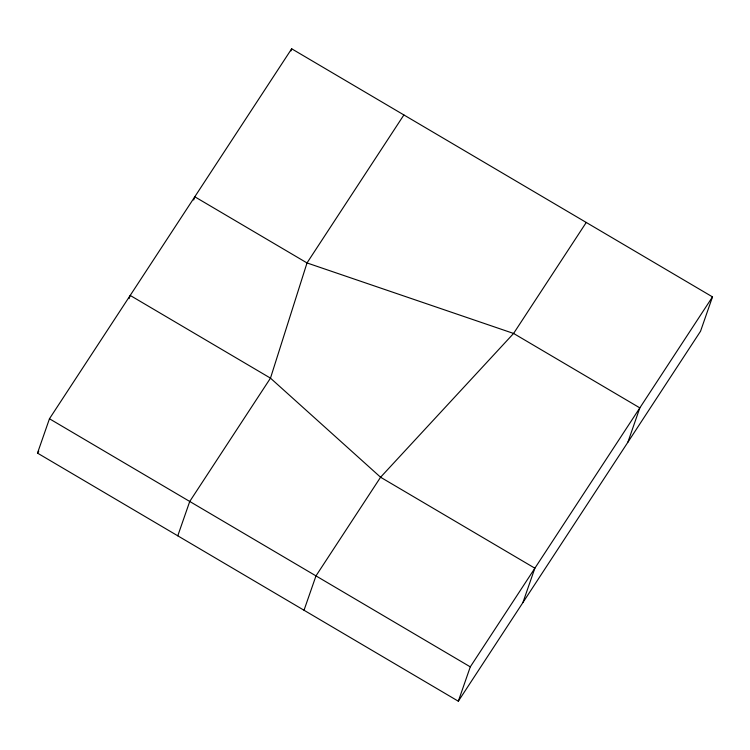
<?xml version="1.0" encoding="UTF-8"?>
<svg xmlns="http://www.w3.org/2000/svg" width="750" height="750" viewBox="0 0 750 750"><rect width="100%" height="100%" fill="white"/><g stroke="black" fill="none" stroke-linecap="round" stroke-linejoin="round"><path stroke-width="1.12" d="M37.5 453.113L49.462 418.762L291.675 48.788L712.5 296.887L700.538 331.238L458.325 701.213L37.5 453.113L38.784 451.153M129.075 298.659L130.2 295.434L270.478 378.141L380.578 477.234L534.872 568.2L522.909 602.55M193.669 199.997L194.794 196.781L307.013 262.941L513.591 333.45L639.834 407.878L627.872 442.228M290.934 50.934L291.675 48.788M177.778 535.809L189.741 501.459L270.478 378.141L307.013 262.941L403.894 114.947M304.022 610.237L315.984 575.887L380.578 477.234L513.591 333.45L586.256 222.459M458.325 701.213L470.287 666.863L712.5 296.887M49.462 418.762L470.287 666.863"/></g></svg>
